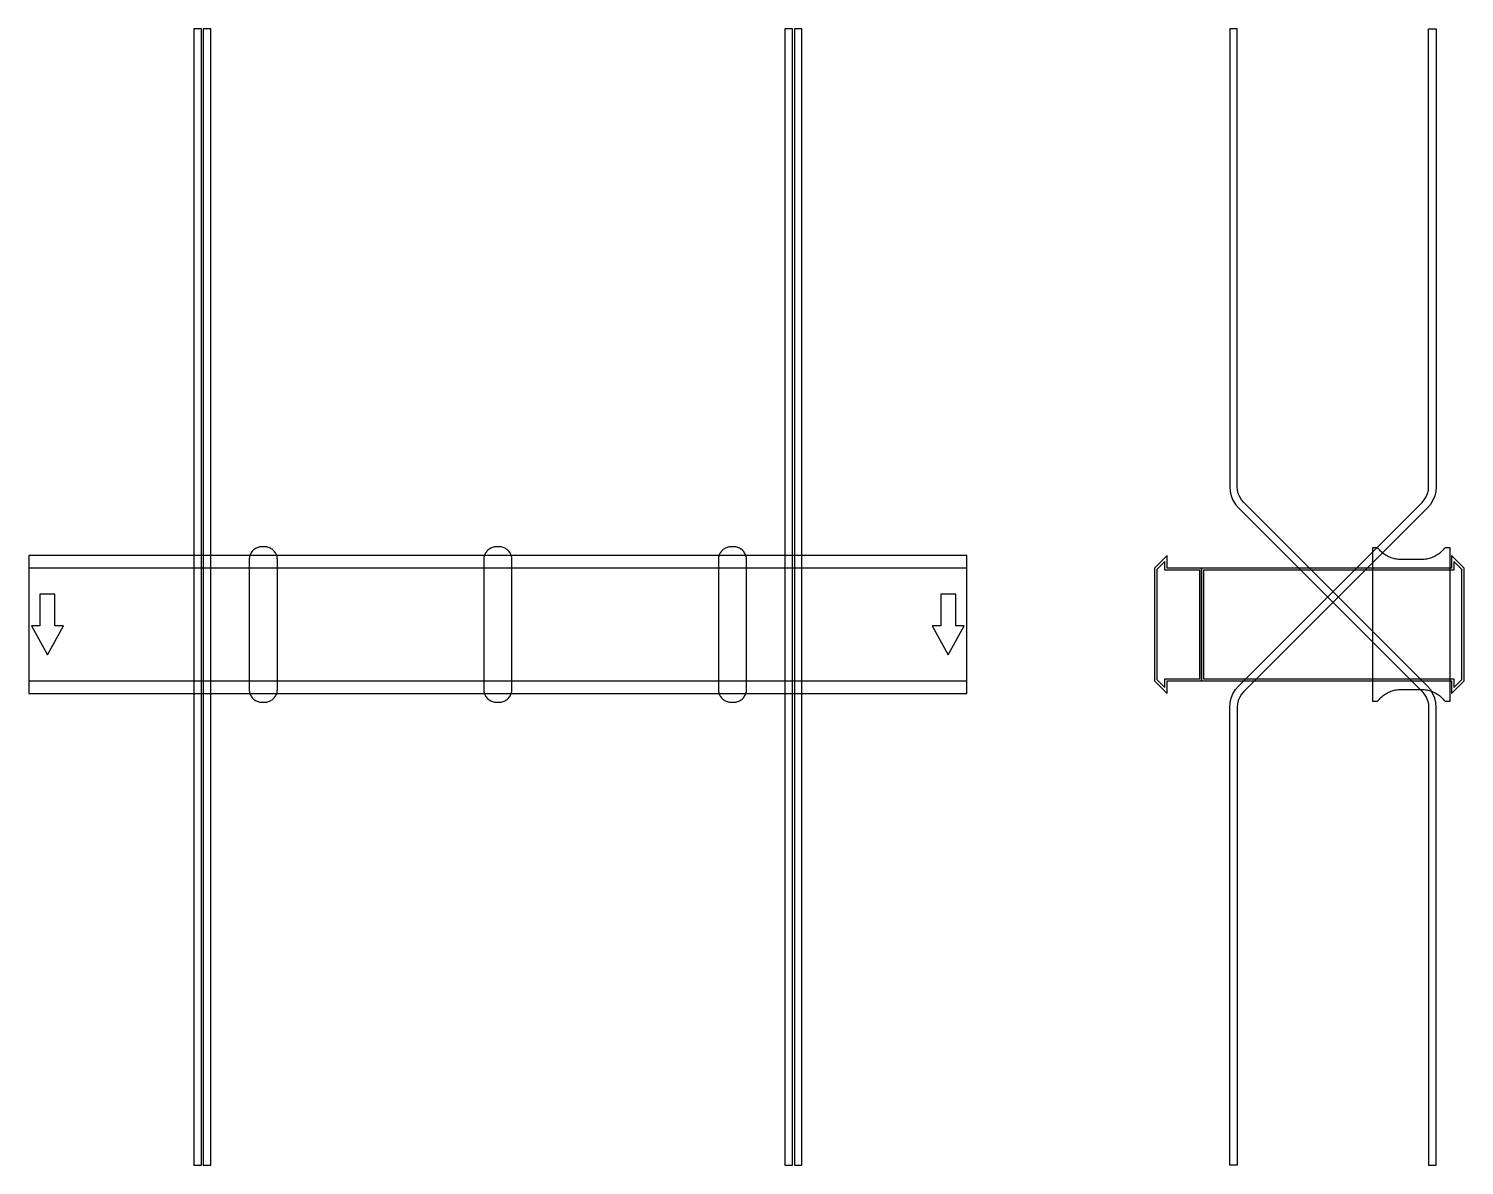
# Model space of a CAD drawing. Extents: x 0 to 1530, y -577 to 635.
import ezdxf

# ---------------------------------------------------------------- set-up
doc = ezdxf.new("R2010")
doc.units = 0
doc.layers.add('Halfen', color=7, linetype='CONTINUOUS')

msp = doc.modelspace()

# ---------------------------------------------------------------- linework, layer by layer
at = {"layer": 'Halfen', "color": 7}
for points in [[(184, -576.569), (184, 635.197), (176, 635.197), (176, -576.569)], [(194, -576.569), (194, 635.197), (186, 635.197), (186, -576.569)], [(814, -576.569), (814, 635.197), (806, 635.197), (806, -576.569)], [(824, -576.569), (824, 635.197), (816, 635.197), (816, -576.569)], [(1500, -576.569), (1500, -88.284), (1499.606, -83.278), (1498.434, -78.396), (1496.512, -73.757), (1493.889, -69.475), (1490.627, -65.657), (1295.029, 129.941), (1292.584, 132.805), (1290.616, 136.016), (1289.175, 139.495), (1288.295, 143.157), (1288, 146.912), (1288, 635.197), (1280, 635.197), (1280, 146.912), (1280.394, 141.906), (1281.566, 137.023), (1283.488, 132.384), (1286.111, 128.103), (1289.373, 124.284), (1484.971, -71.314), (1487.416, -74.177), (1489.384, -77.388), (1490.825, -80.868), (1491.705, -84.53), (1492, -88.284), (1492, -576.569)], [(1280, -576.569), (1280, -88.284), (1280.394, -83.278), (1281.566, -78.396), (1283.488, -73.757), (1286.111, -69.475), (1289.373, -65.657), (1484.971, 129.941), (1487.416, 132.805), (1489.384, 136.016), (1490.825, 139.495), (1491.705, 143.157), (1492, 146.912), (1492, 635.197), (1500, 635.197), (1500, 146.912), (1499.606, 141.906), (1498.434, 137.023), (1496.512, 132.384), (1493.889, 128.103), (1490.627, 124.284), (1295.029, -71.314), (1292.584, -74.177), (1290.616, -77.388), (1289.175, -80.868), (1288.295, -84.53), (1288, -88.284), (1288, -576.569)], [(265, -69.3), (265, -56.8), (265, 69.3), (264.958, 70.359), (264.834, 71.412), (264.627, 72.452), (264.339, 73.472), (263.972, 74.466), (263.529, 75.429), (263.011, 76.354), (262.422, 77.235), (261.765, 78.068), (261.046, 78.846), (260.268, 79.565), (259.435, 80.222), (258.554, 80.811), (257.629, 81.329), (256.666, 81.772), (255.672, 82.139), (254.652, 82.427), (253.612, 82.634), (252.559, 82.758), (251.5, 82.8), (248.5, 82.8), (247.441, 82.758), (246.388, 82.634), (245.348, 82.427), (244.328, 82.139), (243.334, 81.772), (242.371, 81.329), (241.446, 80.811), (240.565, 80.222), (239.732, 79.565), (238.954, 78.846), (238.235, 78.068), (237.578, 77.235), (236.989, 76.354), (236.471, 75.429), (236.028, 74.466), (235.661, 73.472), (235.373, 72.452), (235.166, 71.412), (235.042, 70.359), (235, 69.3), (235, -56.8), (235, -69.3), (235.042, -70.359), (235.166, -71.412), (235.373, -72.452), (235.661, -73.472), (236.028, -74.466), (236.471, -75.429), (236.989, -76.354), (237.578, -77.235), (238.235, -78.068), (238.954, -78.846), (239.732, -79.565), (240.565, -80.222), (241.446, -80.811), (242.371, -81.329), (243.334, -81.772), (244.328, -82.139), (245.348, -82.427), (246.388, -82.634), (247.441, -82.758), (248.5, -82.8), (251.5, -82.8), (252.559, -82.758), (253.612, -82.634), (254.652, -82.427), (255.672, -82.139), (256.666, -81.772), (257.629, -81.329), (258.554, -80.811), (259.435, -80.222), (260.268, -79.565), (261.046, -78.846), (261.765, -78.068), (262.422, -77.235), (263.011, -76.354), (263.529, -75.429), (263.972, -74.466), (264.339, -73.472), (264.627, -72.452), (264.834, -71.412), (264.958, -70.359), (265, -69.3)], [(515, -69.3), (515, -56.8), (515, 69.3), (514.958, 70.359), (514.834, 71.412), (514.627, 72.452), (514.339, 73.472), (513.972, 74.466), (513.529, 75.429), (513.011, 76.354), (512.422, 77.235), (511.765, 78.068), (511.046, 78.846), (510.268, 79.565), (509.435, 80.222), (508.554, 80.811), (507.629, 81.329), (506.666, 81.772), (505.672, 82.139), (504.652, 82.427), (503.612, 82.634), (502.559, 82.758), (501.5, 82.8), (498.5, 82.8), (497.441, 82.758), (496.388, 82.634), (495.348, 82.427), (494.328, 82.139), (493.334, 81.772), (492.371, 81.329), (491.446, 80.811), (490.565, 80.222), (489.732, 79.565), (488.954, 78.846), (488.235, 78.068), (487.578, 77.235), (486.989, 76.354), (486.471, 75.429), (486.028, 74.466), (485.661, 73.472), (485.373, 72.452), (485.166, 71.412), (485.042, 70.359), (485, 69.3), (485, -56.8), (485, -69.3), (485.042, -70.359), (485.166, -71.412), (485.373, -72.452), (485.661, -73.472), (486.028, -74.466), (486.471, -75.429), (486.989, -76.354), (487.578, -77.235), (488.235, -78.068), (488.954, -78.846), (489.732, -79.565), (490.565, -80.222), (491.446, -80.811), (492.371, -81.329), (493.334, -81.772), (494.328, -82.139), (495.348, -82.427), (496.388, -82.634), (497.441, -82.758), (498.5, -82.8), (501.5, -82.8), (502.559, -82.758), (503.612, -82.634), (504.652, -82.427), (505.672, -82.139), (506.666, -81.772), (507.629, -81.329), (508.554, -80.811), (509.435, -80.222), (510.268, -79.565), (511.046, -78.846), (511.765, -78.068), (512.422, -77.235), (513.011, -76.354), (513.529, -75.429), (513.972, -74.466), (514.339, -73.472), (514.627, -72.452), (514.834, -71.412), (514.958, -70.359), (515, -69.3)], [(765, -69.3), (765, -56.8), (765, 69.3), (764.958, 70.359), (764.834, 71.412), (764.627, 72.452), (764.339, 73.472), (763.972, 74.466), (763.529, 75.429), (763.011, 76.354), (762.422, 77.235), (761.765, 78.068), (761.046, 78.846), (760.268, 79.565), (759.435, 80.222), (758.554, 80.811), (757.629, 81.329), (756.666, 81.772), (755.672, 82.139), (754.652, 82.427), (753.612, 82.634), (752.559, 82.758), (751.5, 82.8), (748.5, 82.8), (747.441, 82.758), (746.388, 82.634), (745.348, 82.427), (744.328, 82.139), (743.334, 81.772), (742.371, 81.329), (741.446, 80.811), (740.565, 80.222), (739.732, 79.565), (738.954, 78.846), (738.235, 78.068), (737.578, 77.235), (736.989, 76.354), (736.471, 75.429), (736.028, 74.466), (735.661, 73.472), (735.373, 72.452), (735.166, 71.412), (735.042, 70.359), (735, 69.3), (735, -56.8), (735, -69.3), (735.042, -70.359), (735.166, -71.412), (735.373, -72.452), (735.661, -73.472), (736.028, -74.466), (736.471, -75.429), (736.989, -76.354), (737.578, -77.235), (738.235, -78.068), (738.954, -78.846), (739.732, -79.565), (740.565, -80.222), (741.446, -80.811), (742.371, -81.329), (743.334, -81.772), (744.328, -82.139), (745.348, -82.427), (746.388, -82.634), (747.441, -82.758), (748.5, -82.8), (751.5, -82.8), (752.559, -82.758), (753.612, -82.634), (754.652, -82.427), (755.672, -82.139), (756.666, -81.772), (757.629, -81.329), (758.554, -80.811), (759.435, -80.222), (760.268, -79.565), (761.046, -78.846), (761.765, -78.068), (762.422, -77.235), (763.011, -76.354), (763.529, -75.429), (763.972, -74.466), (764.339, -73.472), (764.627, -72.452), (764.834, -71.412), (764.958, -70.359), (765, -69.3)], [(1515, -81.8), (1515, 81.8), (1511, 81.8), (1510.846, 81.797), (1510.691, 81.786), (1510.538, 81.769), (1510.385, 81.746), (1510.234, 81.715), (1510.084, 81.678), (1509.936, 81.634), (1509.789, 81.584), (1509.646, 81.527), (1509.505, 81.464), (1509.366, 81.395), (1509.231, 81.32), (1509.1, 81.239), (1508.972, 81.153), (1508.848, 81.06), (1508.728, 80.963), (1508.613, 80.86), (1508.502, 80.752), (1508.397, 80.639), (1508.296, 80.522), (1507.41, 79.491), (1506.479, 78.5), (1505.505, 77.551), (1504.491, 76.646), (1503.437, 75.787), (1502.347, 74.975), (1501.222, 74.211), (1500.064, 73.499), (1498.876, 72.838), (1497.66, 72.23), (1496.418, 71.676), (1495.153, 71.178), (1493.867, 70.736), (1492.563, 70.351), (1491.243, 70.024), (1489.911, 69.756), (1488.567, 69.547), (1487.216, 69.397), (1485.859, 69.307), (1484.5, 69.277), (1462.5, 69.277), (1461.141, 69.307), (1459.784, 69.397), (1458.433, 69.547), (1457.089, 69.756), (1455.757, 70.024), (1454.437, 70.351), (1453.133, 70.736), (1451.847, 71.178), (1450.582, 71.676), (1449.34, 72.23), (1448.124, 72.838), (1446.936, 73.499), (1445.778, 74.211), (1444.653, 74.975), (1443.563, 75.787), (1442.509, 76.646), (1441.495, 77.551), (1440.521, 78.5), (1439.59, 79.491), (1438.704, 80.522), (1438.603, 80.639), (1438.498, 80.752), (1438.387, 80.86), (1438.272, 80.963), (1438.152, 81.06), (1438.028, 81.153), (1437.9, 81.239), (1437.769, 81.32), (1437.634, 81.395), (1437.495, 81.464), (1437.354, 81.527), (1437.211, 81.584), (1437.064, 81.634), (1436.916, 81.678), (1436.766, 81.715), (1436.615, 81.746), (1436.462, 81.769), (1436.309, 81.786), (1436.154, 81.797), (1436, 81.8), (1432, 81.8), (1432, -81.8), (1436, -81.8), (1436.154, -81.797), (1436.309, -81.786), (1436.462, -81.769), (1436.615, -81.746), (1436.766, -81.715), (1436.916, -81.678), (1437.064, -81.634), (1437.211, -81.584), (1437.354, -81.527), (1437.495, -81.464), (1437.634, -81.395), (1437.769, -81.32), (1437.9, -81.239), (1438.028, -81.153), (1438.152, -81.06), (1438.272, -80.963), (1438.387, -80.86), (1438.498, -80.752), (1438.603, -80.639), (1438.704, -80.522), (1439.59, -79.491), (1440.521, -78.5), (1441.495, -77.551), (1442.509, -76.646), (1443.563, -75.787), (1444.653, -74.975), (1445.778, -74.211), (1446.936, -73.499), (1448.124, -72.838), (1449.34, -72.23), (1450.582, -71.676), (1451.847, -71.178), (1453.133, -70.736), (1454.437, -70.351), (1455.757, -70.024), (1457.089, -69.756), (1458.433, -69.547), (1459.784, -69.397), (1461.141, -69.307), (1462.5, -69.277), (1484.5, -69.277), (1485.859, -69.307), (1487.216, -69.397), (1488.567, -69.547), (1489.911, -69.756), (1491.243, -70.024), (1492.563, -70.351), (1493.867, -70.736), (1495.153, -71.178), (1496.418, -71.676), (1497.66, -72.23), (1498.876, -72.838), (1500.064, -73.499), (1501.222, -74.211), (1502.347, -74.975), (1503.437, -75.787), (1504.491, -76.646), (1505.505, -77.551), (1506.479, -78.5), (1507.41, -79.491), (1508.296, -80.522), (1508.397, -80.639), (1508.502, -80.752), (1508.613, -80.86), (1508.728, -80.963), (1508.848, -81.06), (1508.972, -81.153), (1509.1, -81.239), (1509.231, -81.32), (1509.366, -81.395), (1509.505, -81.464), (1509.646, -81.527), (1509.789, -81.584), (1509.936, -81.634), (1510.084, -81.678), (1510.234, -81.715), (1510.385, -81.746), (1510.538, -81.769), (1510.691, -81.786), (1510.846, -81.797), (1511, -81.8)], [(0, -73.5), (1000, -73.5), (1000, 73.5), (0, 73.5)], [(1250, -60), (1250, 60), (1213.5, 60), (1213.5, 73.5), (1200, 60), (1200, -60), (1213.5, -73.5), (1213.5, -60)], [(1248, -58), (1248, 58), (1211, 58), (1211, 67.25), (1202.5, 58.75), (1202.5, -58.75), (1211, -67.25), (1211, -58)], [(1530, -60), (1530, 60), (1516.5, 73.5), (1516.5, 60), (1250, 60), (1250, -60), (1516.5, -60), (1516.5, -73.5)], [(1527.5, -58.75), (1527.5, 58.75), (1519, 67.25), (1519, 58), (1252, 58), (1252, -58), (1519, -58), (1519, -67.25)], [(0, -60), (1000, -60), (1000, 60), (0, 60)], [(20, -32.5), (37, -1.5), (28, -1.5), (28, 32.5), (12, 32.5), (12, -1.5), (3, -1.5)], [(980, -32.5), (997, -1.5), (988, -1.5), (988, 32.5), (972, 32.5), (972, -1.5), (963, -1.5)]]:
    msp.add_lwpolyline(points, close=True, dxfattribs=at)

doc.saveas('drawing.dxf')
